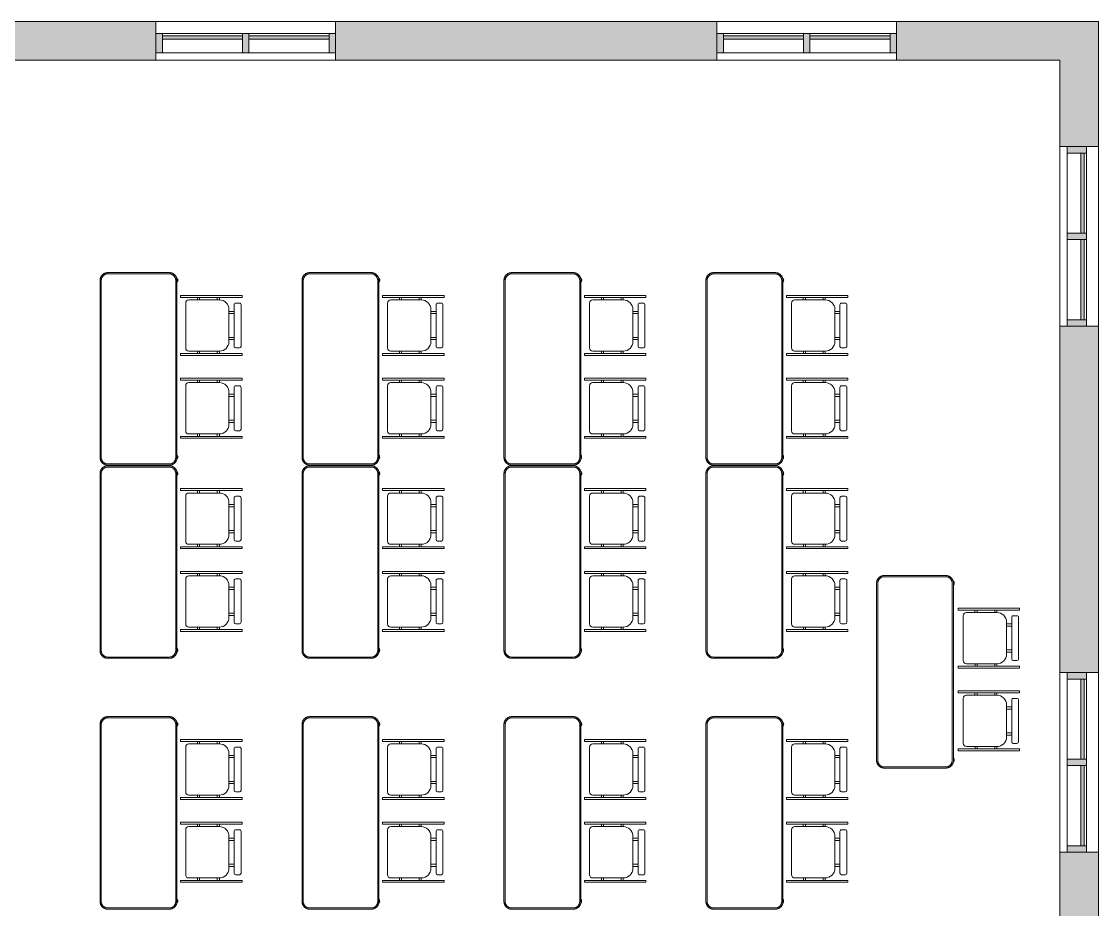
# Model space of a CAD drawing. Header units: inches. Extents: x 75 to 1272, y -971 to -4.
# Drawn here: x 899.1 to 1235, y -317 to -40.2 of the extents above; entities that cross this region are included whole.
import ezdxf

# ---------------------------------------------------------------- set-up
doc = ezdxf.new("R2010")
doc.units = ezdxf.units.IN
doc.header["$MEASUREMENT"] = 0
for name, color, linetype, lineweight in [('A-GLAZ-CURT', 52, 'Continuous', 9), ('A-GLAZ-CWMG', 51, 'Continuous', 9), ('A-WALL', 113, 'Continuous', 9), ('A-WALL-PATT', 111, 'Continuous', 9), ('I-FURN', 30, 'Continuous', 9)]:
    doc.layers.add(name, color=color, linetype=linetype, lineweight=lineweight)

# ---------------------------------------------------------------- blocks, each defined once
blk = doc.blocks.new('System Panel - zGlazed-5156992-LEVEL 1')
at = {"layer": 'A-GLAZ-CURT'}
blk.add_hatch(color=253, dxfattribs=at).paths.add_polyline_path([(-12.5, -1.5), (12.5, -1.5), (12.5, -0.5), (-12.5, -0.5)])
at = {"layer": 'A-GLAZ-CURT', "color": 8, "lineweight": 15}
for p, q in [((12.5, -0.5), (-12.5, -0.5)), ((-12.5, -0.5), (-12.5, -1.5)), ((-12.5, -1.5), (12.5, -1.5)), ((12.5, -1.5), (12.5, -0.5))]:
    blk.add_line(p, q, dxfattribs=at)
blk = doc.blocks.new('Rectangular Mullion - 6_ x 2_ Rectangular_CE_-5157349-LEVEL 1')
at = {"layer": 'A-GLAZ-CWMG', "color": 253}
for p, q in [((1145.01, -43.92), (1170.01, -43.92)), ((1145.01, -49.92), (1170.01, -49.92))]:
    blk.add_line(p, q, dxfattribs=at)
blk = doc.blocks.new('Rectangular Mullion - 6_ x 2_ Rectangular_CE_-5157354-LEVEL 1')
at = {"layer": 'A-GLAZ-CWMG'}
blk.add_hatch(color=253, dxfattribs=at).paths.add_polyline_path([(-2, -3.75), (-2, 2.25), (0, 2.25), (0, -3.75)])
at = {"layer": 'A-GLAZ-CWMG', "color": 8, "lineweight": 15}
for p, q in [((-2, 2.25), (0, 2.25)), ((-2, -3.75), (-2, 2.25)), ((0, 2.25), (0, -3.75)), ((0, -3.75), (-2, -3.75))]:
    blk.add_line(p, q, dxfattribs=at)
blk = doc.blocks.new('Rectangular Mullion - 6_ x 2_ Rectangular_CE_-5157355-LEVEL 1')
at = {"layer": 'A-GLAZ-CWMG'}
blk.add_hatch(color=253, dxfattribs=at).paths.add_polyline_path([(0, -3.75), (0, 2.25), (-2, 2.25), (-2, -3.75)])
at = {"layer": 'A-GLAZ-CWMG', "color": 8, "lineweight": 15}
for p, q in [((0, 2.25), (-2, 2.25)), ((-2, 2.25), (-2, -3.75)), ((0, -3.75), (0, 2.25)), ((-2, -3.75), (0, -3.75))]:
    blk.add_line(p, q, dxfattribs=at)
blk = doc.blocks.new('Rectangular Mullion - 6_ x 2_ Rectangular_CE_-5157350-LEVEL 1')
at = {"layer": 'A-GLAZ-CWMG'}
blk.add_hatch(color=253, dxfattribs=at).paths.add_polyline_path([(-1, -3.75), (-1, 2.25), (1, 2.25), (1, -3.75)])
at = {"layer": 'A-GLAZ-CWMG', "color": 8, "lineweight": 15}
for p, q in [((-1, 2.25), (1, 2.25)), ((-1, -3.75), (-1, 2.25)), ((1, 2.25), (1, -3.75)), ((1, -3.75), (-1, -3.75))]:
    blk.add_line(p, q, dxfattribs=at)
blk = doc.blocks.new('System Panel - zGlazed-5156208-LEVEL 1')
at = {"layer": 'A-GLAZ-CURT'}
blk.add_hatch(color=253, dxfattribs=at).paths.add_polyline_path([(12.5, 1.5), (-12.5, 1.5), (-12.5, 0.5), (12.5, 0.5)])
at = {"layer": 'A-GLAZ-CURT', "color": 8, "lineweight": 15}
for p, q in [((12.5, 1.5), (-12.5, 1.5)), ((-12.5, 1.5), (-12.5, 0.5)), ((-12.5, 0.5), (12.5, 0.5)), ((12.5, 0.5), (12.5, 1.5))]:
    blk.add_line(p, q, dxfattribs=at)
blk = doc.blocks.new('Rectangular Mullion - 6_ x 2_ Rectangular_CE_-5157352-LEVEL 1')
at = {"layer": 'A-GLAZ-CWMG', "color": 253}
for p, q in [((1225.26, -106.17), (1225.26, -81.17)), ((1231.26, -106.17), (1231.26, -81.17))]:
    blk.add_line(p, q, dxfattribs=at)
blk = doc.blocks.new('Rectangular Mullion - 6_ x 2_ Rectangular_CE_-5157356-LEVEL 1')
at = {"layer": 'A-GLAZ-CWMG'}
blk.add_hatch(color=253, dxfattribs=at).paths.add_polyline_path([(0, -2.25), (-2, -2.25), (-2, 3.75), (0, 3.75)])
at = {"layer": 'A-GLAZ-CWMG', "color": 8, "lineweight": 15}
for p, q in [((-2, 3.75), (0, 3.75)), ((-2, -2.25), (-2, 3.75)), ((0, 3.75), (0, -2.25)), ((0, -2.25), (-2, -2.25))]:
    blk.add_line(p, q, dxfattribs=at)
blk = doc.blocks.new('Rectangular Mullion - 6_ x 2_ Rectangular_CE_-5157357-LEVEL 1')
at = {"layer": 'A-GLAZ-CWMG'}
blk.add_hatch(color=253, dxfattribs=at).paths.add_polyline_path([(-2, -2.25), (0, -2.25), (0, 3.75), (-2, 3.75)])
at = {"layer": 'A-GLAZ-CWMG', "color": 8, "lineweight": 15}
for p, q in [((0, 3.75), (-2, 3.75)), ((-2, 3.75), (-2, -2.25)), ((0, -2.25), (0, 3.75)), ((-2, -2.25), (0, -2.25))]:
    blk.add_line(p, q, dxfattribs=at)
blk = doc.blocks.new('Rectangular Mullion - 6_ x 2_ Rectangular_CE_-5157353-LEVEL 1')
at = {"layer": 'A-GLAZ-CWMG'}
blk.add_hatch(color=253, dxfattribs=at).paths.add_polyline_path([(1, -2.25), (-1, -2.25), (-1, 3.75), (1, 3.75)])
at = {"layer": 'A-GLAZ-CWMG', "color": 8, "lineweight": 15}
for p, q in [((-1, 3.75), (1, 3.75)), ((-1, -2.25), (-1, 3.75)), ((1, 3.75), (1, -2.25)), ((1, -2.25), (-1, -2.25))]:
    blk.add_line(p, q, dxfattribs=at)
blk = doc.blocks.new('Table_Training_FlipNestCaster_CE_ - 60_ x 24_-V5-LEVEL 1')
at = {"layer": 'I-FURN', "color": 254}
for p, q in [((27.63, 12), (-27.62, 12)), ((-27.62, 11.63), (27.63, 11.63)), ((27.63, 11.63), (-27.62, 11.63)), ((-30, 9.63), (-30, -9.63)), ((-29.62, -9.63), (-29.62, 9.63)), ((-29.62, 9.63), (-29.62, -9.63)), ((29.63, 9.63), (29.63, -9.63)), ((29.63, -9.63), (29.63, 9.63)), ((30, -9.63), (30, 9.63)), ((27.63, -11.63), (-27.62, -11.63)), ((-27.62, -11.63), (27.63, -11.63)), ((-27.62, -12), (27.63, -12))]:
    blk.add_line(p, q, dxfattribs=at)
at = {"layer": 'I-FURN', "color": 254, "flags": 128}
for points in [[(-27.62, 12), (-27.72, 12), (-27.81, 11.99), (-27.91, 11.98), (-28, 11.97), (-28.1, 11.95), (-28.19, 11.93), (-28.28, 11.91), (-28.37, 11.88), (-28.46, 11.85), (-28.55, 11.81), (-28.64, 11.77), (-28.72, 11.73), (-28.81, 11.69), (-28.89, 11.64), (-28.97, 11.59), (-29.04, 11.53), (-29.12, 11.47), (-29.19, 11.41), (-29.26, 11.35), (-29.33, 11.28), (-29.39, 11.21), (-29.46, 11.14), (-29.52, 11.06), (-29.57, 10.99), (-29.62, 10.91), (-29.67, 10.83), (-29.72, 10.74), (-29.76, 10.66), (-29.8, 10.57), (-29.84, 10.49), (-29.87, 10.4), (-29.9, 10.31), (-29.93, 10.21), (-29.95, 10.12), (-29.97, 10.03), (-29.98, 9.93), (-29.99, 9.84), (-30, 9.75), (-30, 9.65), (-30, 9.63)], [(30, 9.63), (30, 9.72), (29.99, 9.81), (29.98, 9.91), (29.97, 10), (29.95, 10.1), (29.93, 10.19), (29.91, 10.28), (29.88, 10.37), (29.85, 10.46), (29.81, 10.55), (29.77, 10.64), (29.73, 10.72), (29.69, 10.81), (29.64, 10.89), (29.59, 10.97), (29.53, 11.04), (29.47, 11.12), (29.41, 11.19), (29.35, 11.26), (29.28, 11.33), (29.21, 11.39), (29.14, 11.46), (29.06, 11.52), (28.99, 11.57), (28.91, 11.62), (28.83, 11.67), (28.74, 11.72), (28.66, 11.76), (28.57, 11.8), (28.49, 11.84), (28.4, 11.87), (28.31, 11.9), (28.21, 11.93), (28.12, 11.95), (28.03, 11.97), (27.93, 11.98), (27.84, 11.99), (27.75, 12), (27.65, 12), (27.63, 12)], [(-30, -9.63), (-30, -9.72), (-29.99, -9.81), (-29.98, -9.91), (-29.97, -10), (-29.95, -10.1), (-29.93, -10.19), (-29.91, -10.28), (-29.88, -10.37), (-29.85, -10.46), (-29.81, -10.55), (-29.77, -10.64), (-29.73, -10.72), (-29.69, -10.81), (-29.64, -10.89), (-29.59, -10.97), (-29.53, -11.04), (-29.47, -11.12), (-29.41, -11.19), (-29.35, -11.26), (-29.28, -11.33), (-29.21, -11.39), (-29.14, -11.46), (-29.06, -11.52), (-28.99, -11.57), (-28.91, -11.62), (-28.83, -11.67), (-28.74, -11.72), (-28.66, -11.76), (-28.57, -11.8), (-28.49, -11.84), (-28.4, -11.87), (-28.31, -11.9), (-28.21, -11.93), (-28.12, -11.95), (-28.03, -11.97), (-27.93, -11.98), (-27.84, -11.99), (-27.75, -12), (-27.65, -12), (-27.62, -12)], [(27.63, -12), (27.72, -12), (27.81, -11.99), (27.91, -11.98), (28, -11.97), (28.1, -11.95), (28.19, -11.93), (28.28, -11.91), (28.37, -11.88), (28.46, -11.85), (28.55, -11.81), (28.64, -11.77), (28.72, -11.73), (28.81, -11.69), (28.89, -11.64), (28.97, -11.59), (29.04, -11.53), (29.12, -11.47), (29.19, -11.41), (29.26, -11.35), (29.33, -11.28), (29.39, -11.21), (29.46, -11.14), (29.52, -11.06), (29.57, -10.99), (29.62, -10.91), (29.67, -10.83), (29.72, -10.74), (29.76, -10.66), (29.8, -10.57), (29.84, -10.49), (29.87, -10.4), (29.9, -10.31), (29.93, -10.21), (29.95, -10.12), (29.97, -10.03), (29.98, -9.93), (29.99, -9.84), (30, -9.75), (30, -9.65), (30, -9.63)]]:
    blk.add_lwpolyline(points, dxfattribs=at)
at = {"layer": 'I-FURN', "color": 254}
for centre, start, end in [((-27.62, 9.63), 90, 180), ((-27.62, 9.63), 162.0786, 180), ((-27.62, 9.63), 110.0287, 159.9713), ((-27.62, 9.63), 90, 109.4391), ((27.63, 9.63), 360, 90), ((27.63, 9.63), 72.0786, 90), ((27.63, 9.63), 20.0287, 69.9713), ((27.63, 9.63), 360, 18.099), ((-27.62, -9.63), 180, 270), ((-27.62, -9.63), 180, 198.099), ((27.63, -9.63), 270, 360), ((27.63, -9.63), 342.0786, 360), ((-27.62, -9.63), 200.0287, 249.9713), ((-27.62, -9.63), 250.5609, 270), ((27.63, -9.63), 270, 288.099), ((27.63, -9.63), 290.0287, 339.9713)]:
    blk.add_arc(centre, 2, start, end, dxfattribs=at)
for points, knots in [([(-27.64, 12.24), (-27.71, 12.24), (-27.86, 12.22), (-28.04, 12.15), (-28.17, 12.06), (-28.26, 11.99), (-28.33, 11.9), (-28.37, 11.84), (-28.39, 11.81)], [0, 0, 0, 0, 0.0833333, 0.1666667, 0.2083333, 0.25, 0.2916667, 0.3333333, 0.3333333, 0.3333333, 0.3333333]), ([(-27.03, 12), (-27.05, 12.02), (-27.11, 12.07), (-27.23, 12.15), (-27.41, 12.22), (-27.56, 12.24), (-27.64, 12.24)], [0.7554014, 0.7554014, 0.7554014, 0.7554014, 0.7916667, 0.8333333, 0.9166667, 1, 1, 1, 1]), ([(27.48, 12.22), (27.4, 12.22), (27.25, 12.2), (27.07, 12.13), (26.96, 12.05), (26.91, 12.01), (26.89, 12)], [0, 0, 0, 0, 0.0833333, 0.1666667, 0.2083333, 0.2321968, 0.2321968, 0.2321968, 0.2321968]), ([(28.18, 11.86), (28.18, 11.87), (28.15, 11.9), (28.1, 11.97), (28.01, 12.04), (27.88, 12.13), (27.71, 12.2), (27.55, 12.22), (27.48, 12.22)], [0.6996779, 0.6996779, 0.6996779, 0.6996779, 0.7083333, 0.75, 0.7916667, 0.8333333, 0.9166667, 1, 1, 1, 1])]:
    blk.add_open_spline(points, degree=3, knots=knots, dxfattribs=at)
blk = doc.blocks.new('Table_Training_FlipNestCaster_CE_ - 60_ x 24_-V7-LEVEL 1')
at = {"layer": 'I-FURN', "color": 254}
for p, q in [((27.63, 12), (-27.62, 12)), ((-27.62, 11.63), (27.63, 11.63)), ((27.63, 11.63), (-27.62, 11.63)), ((-30, 9.63), (-30, -9.63)), ((-29.62, -9.63), (-29.62, 9.63)), ((-29.62, 9.63), (-29.62, -9.63)), ((29.63, 9.63), (29.63, -9.63)), ((29.63, -9.63), (29.63, 9.63)), ((30, -9.63), (30, 9.63)), ((27.63, -11.63), (-27.62, -11.63)), ((-27.62, -11.63), (27.63, -11.63)), ((-27.62, -12), (27.63, -12))]:
    blk.add_line(p, q, dxfattribs=at)
at = {"layer": 'I-FURN', "color": 254, "flags": 128}
for points in [[(-27.62, 12), (-27.72, 12), (-27.81, 11.99), (-27.91, 11.98), (-28, 11.97), (-28.1, 11.95), (-28.19, 11.93), (-28.28, 11.91), (-28.37, 11.88), (-28.46, 11.85), (-28.55, 11.81), (-28.64, 11.77), (-28.72, 11.73), (-28.81, 11.69), (-28.89, 11.64), (-28.97, 11.59), (-29.04, 11.53), (-29.12, 11.47), (-29.19, 11.41), (-29.26, 11.35), (-29.33, 11.28), (-29.39, 11.21), (-29.46, 11.14), (-29.52, 11.06), (-29.57, 10.99), (-29.62, 10.91), (-29.67, 10.83), (-29.72, 10.74), (-29.76, 10.66), (-29.8, 10.57), (-29.84, 10.49), (-29.87, 10.4), (-29.9, 10.31), (-29.93, 10.21), (-29.95, 10.12), (-29.97, 10.03), (-29.98, 9.93), (-29.99, 9.84), (-30, 9.75), (-30, 9.65), (-30, 9.63)], [(30, 9.63), (30, 9.72), (29.99, 9.81), (29.98, 9.91), (29.97, 10), (29.95, 10.1), (29.93, 10.19), (29.91, 10.28), (29.88, 10.37), (29.85, 10.46), (29.81, 10.55), (29.77, 10.64), (29.73, 10.72), (29.69, 10.81), (29.64, 10.89), (29.59, 10.97), (29.53, 11.04), (29.47, 11.12), (29.41, 11.19), (29.35, 11.26), (29.28, 11.33), (29.21, 11.39), (29.14, 11.46), (29.06, 11.52), (28.99, 11.57), (28.91, 11.62), (28.83, 11.67), (28.74, 11.72), (28.66, 11.76), (28.57, 11.8), (28.49, 11.84), (28.4, 11.87), (28.31, 11.9), (28.21, 11.93), (28.12, 11.95), (28.03, 11.97), (27.93, 11.98), (27.84, 11.99), (27.75, 12), (27.65, 12), (27.63, 12)], [(-30, -9.63), (-30, -9.72), (-29.99, -9.81), (-29.98, -9.91), (-29.97, -10), (-29.95, -10.1), (-29.93, -10.19), (-29.91, -10.28), (-29.88, -10.37), (-29.85, -10.46), (-29.81, -10.55), (-29.77, -10.64), (-29.73, -10.72), (-29.69, -10.81), (-29.64, -10.89), (-29.59, -10.97), (-29.53, -11.04), (-29.47, -11.12), (-29.41, -11.19), (-29.35, -11.26), (-29.28, -11.33), (-29.21, -11.39), (-29.14, -11.46), (-29.06, -11.52), (-28.99, -11.57), (-28.91, -11.62), (-28.83, -11.67), (-28.74, -11.72), (-28.66, -11.76), (-28.57, -11.8), (-28.49, -11.84), (-28.4, -11.87), (-28.31, -11.9), (-28.21, -11.93), (-28.12, -11.95), (-28.03, -11.97), (-27.93, -11.98), (-27.84, -11.99), (-27.75, -12), (-27.65, -12), (-27.62, -12)], [(27.63, -12), (27.72, -12), (27.81, -11.99), (27.91, -11.98), (28, -11.97), (28.1, -11.95), (28.19, -11.93), (28.28, -11.91), (28.37, -11.88), (28.46, -11.85), (28.55, -11.81), (28.64, -11.77), (28.72, -11.73), (28.81, -11.69), (28.89, -11.64), (28.97, -11.59), (29.04, -11.53), (29.12, -11.47), (29.19, -11.41), (29.26, -11.35), (29.33, -11.28), (29.39, -11.21), (29.46, -11.14), (29.52, -11.06), (29.57, -10.99), (29.62, -10.91), (29.67, -10.83), (29.72, -10.74), (29.76, -10.66), (29.8, -10.57), (29.84, -10.49), (29.87, -10.4), (29.9, -10.31), (29.93, -10.21), (29.95, -10.12), (29.97, -10.03), (29.98, -9.93), (29.99, -9.84), (30, -9.75), (30, -9.65), (30, -9.63)]]:
    blk.add_lwpolyline(points, dxfattribs=at)
at = {"layer": 'I-FURN', "color": 254}
for centre, start, end in [((-27.62, 9.63), 90, 180), ((-27.62, 9.63), 162.0786, 180), ((-27.62, 9.63), 110.0287, 159.9713), ((-27.62, 9.63), 90, 109.4391), ((27.63, 9.63), 360, 90), ((27.63, 9.63), 72.0786, 90), ((27.63, 9.63), 20.0287, 69.9713), ((27.63, 9.63), 360, 18.099), ((-27.62, -9.63), 180, 270), ((-27.62, -9.63), 180, 198.099), ((27.63, -9.63), 270, 360), ((27.63, -9.63), 342.0786, 360), ((-27.62, -9.63), 200.0287, 204.9713), ((-27.62, -9.63), 207.264, 249.9713), ((-27.62, -9.63), 250.5609, 270), ((27.63, -9.63), 270, 288.099), ((27.63, -9.63), 290.0287, 332.736), ((27.63, -9.63), 335.0287, 339.9713)]:
    blk.add_arc(centre, 2, start, end, dxfattribs=at)
for points, knots in [([(-27.64, 12.24), (-27.71, 12.24), (-27.86, 12.22), (-28.04, 12.15), (-28.17, 12.06), (-28.26, 11.99), (-28.33, 11.9), (-28.37, 11.84), (-28.39, 11.81)], [0, 0, 0, 0, 0.0833333, 0.1666667, 0.2083333, 0.25, 0.2916667, 0.3333333, 0.3333333, 0.3333333, 0.3333333]), ([(-27.03, 12), (-27.05, 12.02), (-27.11, 12.07), (-27.23, 12.15), (-27.41, 12.22), (-27.56, 12.24), (-27.64, 12.24)], [0.7554014, 0.7554014, 0.7554014, 0.7554014, 0.7916667, 0.8333333, 0.9166667, 1, 1, 1, 1]), ([(27.48, 12.22), (27.4, 12.22), (27.25, 12.2), (27.07, 12.13), (26.96, 12.05), (26.91, 12.01), (26.89, 12)], [0, 0, 0, 0, 0.0833333, 0.1666667, 0.2083333, 0.2321968, 0.2321968, 0.2321968, 0.2321968]), ([(28.18, 11.86), (28.18, 11.87), (28.15, 11.9), (28.1, 11.97), (28.01, 12.04), (27.88, 12.13), (27.71, 12.2), (27.55, 12.22), (27.48, 12.22)], [0.6996779, 0.6996779, 0.6996779, 0.6996779, 0.7083333, 0.75, 0.7916667, 0.8333333, 0.9166667, 1, 1, 1, 1])]:
    blk.add_open_spline(points, degree=3, knots=knots, dxfattribs=at)
blk = doc.blocks.new('Table_Training_FlipNestCaster_CE_ - 60_ x 24_-2787681-LEVEL 1')
at = {"layer": 'I-FURN', "color": 254}
for p, q in [((27.63, 12), (-27.62, 12)), ((-27.62, 11.63), (27.63, 11.63)), ((27.63, 11.63), (-27.62, 11.63)), ((-30, 9.63), (-30, -9.63)), ((-29.62, -9.63), (-29.62, 9.63)), ((-29.62, 9.63), (-29.62, -9.63)), ((29.63, 9.63), (29.63, -9.63)), ((29.63, -9.63), (29.63, 9.63)), ((30, -9.63), (30, 9.63)), ((27.63, -11.63), (-27.62, -11.63)), ((-27.62, -11.63), (27.63, -11.63)), ((-27.62, -12), (27.63, -12))]:
    blk.add_line(p, q, dxfattribs=at)
at = {"layer": 'I-FURN', "color": 254, "flags": 128}
for points in [[(-27.62, 12), (-27.72, 12), (-27.81, 11.99), (-27.91, 11.98), (-28, 11.97), (-28.1, 11.95), (-28.19, 11.93), (-28.28, 11.91), (-28.37, 11.88), (-28.46, 11.85), (-28.55, 11.81), (-28.64, 11.77), (-28.72, 11.73), (-28.81, 11.69), (-28.89, 11.64), (-28.97, 11.59), (-29.04, 11.53), (-29.12, 11.47), (-29.19, 11.41), (-29.26, 11.35), (-29.33, 11.28), (-29.39, 11.21), (-29.46, 11.14), (-29.52, 11.06), (-29.57, 10.99), (-29.62, 10.91), (-29.67, 10.83), (-29.72, 10.74), (-29.76, 10.66), (-29.8, 10.57), (-29.84, 10.49), (-29.87, 10.4), (-29.9, 10.31), (-29.93, 10.21), (-29.95, 10.12), (-29.97, 10.03), (-29.98, 9.93), (-29.99, 9.84), (-30, 9.75), (-30, 9.65), (-30, 9.63)], [(30, 9.63), (30, 9.72), (29.99, 9.81), (29.98, 9.91), (29.97, 10), (29.95, 10.1), (29.93, 10.19), (29.91, 10.28), (29.88, 10.37), (29.85, 10.46), (29.81, 10.55), (29.77, 10.64), (29.73, 10.72), (29.69, 10.81), (29.64, 10.89), (29.59, 10.97), (29.53, 11.04), (29.47, 11.12), (29.41, 11.19), (29.35, 11.26), (29.28, 11.33), (29.21, 11.39), (29.14, 11.46), (29.06, 11.52), (28.99, 11.57), (28.91, 11.62), (28.83, 11.67), (28.74, 11.72), (28.66, 11.76), (28.57, 11.8), (28.49, 11.84), (28.4, 11.87), (28.31, 11.9), (28.21, 11.93), (28.12, 11.95), (28.03, 11.97), (27.93, 11.98), (27.84, 11.99), (27.75, 12), (27.65, 12), (27.63, 12)], [(-30, -9.63), (-30, -9.72), (-29.99, -9.81), (-29.98, -9.91), (-29.97, -10), (-29.95, -10.1), (-29.93, -10.19), (-29.91, -10.28), (-29.88, -10.37), (-29.85, -10.46), (-29.81, -10.55), (-29.77, -10.64), (-29.73, -10.72), (-29.69, -10.81), (-29.64, -10.89), (-29.59, -10.97), (-29.53, -11.04), (-29.47, -11.12), (-29.41, -11.19), (-29.35, -11.26), (-29.28, -11.33), (-29.21, -11.39), (-29.14, -11.46), (-29.06, -11.52), (-28.99, -11.57), (-28.91, -11.62), (-28.83, -11.67), (-28.74, -11.72), (-28.66, -11.76), (-28.57, -11.8), (-28.49, -11.84), (-28.4, -11.87), (-28.31, -11.9), (-28.21, -11.93), (-28.12, -11.95), (-28.03, -11.97), (-27.93, -11.98), (-27.84, -11.99), (-27.75, -12), (-27.65, -12), (-27.62, -12)], [(27.63, -12), (27.72, -12), (27.81, -11.99), (27.91, -11.98), (28, -11.97), (28.1, -11.95), (28.19, -11.93), (28.28, -11.91), (28.37, -11.88), (28.46, -11.85), (28.55, -11.81), (28.64, -11.77), (28.72, -11.73), (28.81, -11.69), (28.89, -11.64), (28.97, -11.59), (29.04, -11.53), (29.12, -11.47), (29.19, -11.41), (29.26, -11.35), (29.33, -11.28), (29.39, -11.21), (29.46, -11.14), (29.52, -11.06), (29.57, -10.99), (29.62, -10.91), (29.67, -10.83), (29.72, -10.74), (29.76, -10.66), (29.8, -10.57), (29.84, -10.49), (29.87, -10.4), (29.9, -10.31), (29.93, -10.21), (29.95, -10.12), (29.97, -10.03), (29.98, -9.93), (29.99, -9.84), (30, -9.75), (30, -9.65), (30, -9.63)]]:
    blk.add_lwpolyline(points, dxfattribs=at)
at = {"layer": 'I-FURN', "color": 254}
for centre, start, end in [((-27.62, 9.63), 90, 180), ((-27.62, 9.63), 162.0786, 180), ((-27.62, 9.63), 110.0287, 159.9713), ((-27.62, 9.63), 90, 108.099), ((27.63, 9.63), 360, 90), ((27.63, 9.63), 72.0786, 90), ((27.63, 9.63), 20.0287, 69.9713), ((27.63, 9.63), 360, 18.099), ((-27.62, -9.63), 180, 270), ((-27.62, -9.63), 180, 198.099), ((27.63, -9.63), 270, 360), ((27.63, -9.63), 342.0786, 360), ((-27.62, -9.63), 200.0287, 249.9713), ((-27.62, -9.63), 252.0786, 270), ((27.63, -9.63), 270, 288.099), ((27.63, -9.63), 290.0287, 339.9713)]:
    blk.add_arc(centre, 2, start, end, dxfattribs=at)
for points, knots in [([(-27.64, 12.24), (-27.71, 12.24), (-27.86, 12.22), (-28.04, 12.15), (-28.17, 12.06), (-28.26, 11.99), (-28.33, 11.9), (-28.37, 11.84), (-28.39, 11.81)], [0, 0, 0, 0, 0.0833333, 0.1666667, 0.2083333, 0.25, 0.2916667, 0.3333333, 0.3333333, 0.3333333, 0.3333333]), ([(-27.03, 12), (-27.05, 12.02), (-27.11, 12.07), (-27.23, 12.15), (-27.41, 12.22), (-27.56, 12.24), (-27.64, 12.24)], [0.7554014, 0.7554014, 0.7554014, 0.7554014, 0.7916667, 0.8333333, 0.9166667, 1, 1, 1, 1]), ([(27.48, 12.22), (27.4, 12.22), (27.25, 12.2), (27.07, 12.13), (26.96, 12.05), (26.91, 12.01), (26.89, 12)], [0, 0, 0, 0, 0.0833333, 0.1666667, 0.2083333, 0.2321968, 0.2321968, 0.2321968, 0.2321968]), ([(28.18, 11.86), (28.18, 11.87), (28.15, 11.9), (28.1, 11.97), (28.01, 12.04), (27.88, 12.13), (27.71, 12.2), (27.55, 12.22), (27.48, 12.22)], [0.6996779, 0.6996779, 0.6996779, 0.6996779, 0.7083333, 0.75, 0.7916667, 0.8333333, 0.9166667, 1, 1, 1, 1])]:
    blk.add_open_spline(points, degree=3, knots=knots, dxfattribs=at)
blk = doc.blocks.new('Table_Training_FlipNestCaster_CE_ - 60_ x 24_-V8-LEVEL 1')
at = {"layer": 'I-FURN', "color": 254}
for p, q in [((27.63, 12), (-27.62, 12)), ((-27.62, 11.63), (27.63, 11.63)), ((27.63, 11.63), (-27.62, 11.63)), ((-30, 9.63), (-30, -9.63)), ((-29.62, -9.63), (-29.62, 9.63)), ((-29.62, 9.63), (-29.62, -9.63)), ((29.63, 9.63), (29.63, -9.63)), ((29.63, -9.63), (29.63, 9.63)), ((30, -9.63), (30, 9.63)), ((27.63, -11.63), (-27.62, -11.63)), ((-27.62, -11.63), (27.63, -11.63)), ((-27.62, -12), (27.63, -12))]:
    blk.add_line(p, q, dxfattribs=at)
at = {"layer": 'I-FURN', "color": 254, "flags": 128}
for points in [[(-27.62, 12), (-27.72, 12), (-27.81, 11.99), (-27.91, 11.98), (-28, 11.97), (-28.1, 11.95), (-28.19, 11.93), (-28.28, 11.91), (-28.37, 11.88), (-28.46, 11.85), (-28.55, 11.81), (-28.64, 11.77), (-28.72, 11.73), (-28.81, 11.69), (-28.89, 11.64), (-28.97, 11.59), (-29.04, 11.53), (-29.12, 11.47), (-29.19, 11.41), (-29.26, 11.35), (-29.33, 11.28), (-29.39, 11.21), (-29.46, 11.14), (-29.52, 11.06), (-29.57, 10.99), (-29.62, 10.91), (-29.67, 10.83), (-29.72, 10.74), (-29.76, 10.66), (-29.8, 10.57), (-29.84, 10.49), (-29.87, 10.4), (-29.9, 10.31), (-29.93, 10.21), (-29.95, 10.12), (-29.97, 10.03), (-29.98, 9.93), (-29.99, 9.84), (-30, 9.75), (-30, 9.65), (-30, 9.63)], [(30, 9.63), (30, 9.72), (29.99, 9.81), (29.98, 9.91), (29.97, 10), (29.95, 10.1), (29.93, 10.19), (29.91, 10.28), (29.88, 10.37), (29.85, 10.46), (29.81, 10.55), (29.77, 10.64), (29.73, 10.72), (29.69, 10.81), (29.64, 10.89), (29.59, 10.97), (29.53, 11.04), (29.47, 11.12), (29.41, 11.19), (29.35, 11.26), (29.28, 11.33), (29.21, 11.39), (29.14, 11.46), (29.06, 11.52), (28.99, 11.57), (28.91, 11.62), (28.83, 11.67), (28.74, 11.72), (28.66, 11.76), (28.57, 11.8), (28.49, 11.84), (28.4, 11.87), (28.31, 11.9), (28.21, 11.93), (28.12, 11.95), (28.03, 11.97), (27.93, 11.98), (27.84, 11.99), (27.75, 12), (27.65, 12), (27.63, 12)], [(-30, -9.63), (-30, -9.72), (-29.99, -9.81), (-29.98, -9.91), (-29.97, -10), (-29.95, -10.1), (-29.93, -10.19), (-29.91, -10.28), (-29.88, -10.37), (-29.85, -10.46), (-29.81, -10.55), (-29.77, -10.64), (-29.73, -10.72), (-29.69, -10.81), (-29.64, -10.89), (-29.59, -10.97), (-29.53, -11.04), (-29.47, -11.12), (-29.41, -11.19), (-29.35, -11.26), (-29.28, -11.33), (-29.21, -11.39), (-29.14, -11.46), (-29.06, -11.52), (-28.99, -11.57), (-28.91, -11.62), (-28.83, -11.67), (-28.74, -11.72), (-28.66, -11.76), (-28.57, -11.8), (-28.49, -11.84), (-28.4, -11.87), (-28.31, -11.9), (-28.21, -11.93), (-28.12, -11.95), (-28.03, -11.97), (-27.93, -11.98), (-27.84, -11.99), (-27.75, -12), (-27.65, -12), (-27.62, -12)], [(27.63, -12), (27.72, -12), (27.81, -11.99), (27.91, -11.98), (28, -11.97), (28.1, -11.95), (28.19, -11.93), (28.28, -11.91), (28.37, -11.88), (28.46, -11.85), (28.55, -11.81), (28.64, -11.77), (28.72, -11.73), (28.81, -11.69), (28.89, -11.64), (28.97, -11.59), (29.04, -11.53), (29.12, -11.47), (29.19, -11.41), (29.26, -11.35), (29.33, -11.28), (29.39, -11.21), (29.46, -11.14), (29.52, -11.06), (29.57, -10.99), (29.62, -10.91), (29.67, -10.83), (29.72, -10.74), (29.76, -10.66), (29.8, -10.57), (29.84, -10.49), (29.87, -10.4), (29.9, -10.31), (29.93, -10.21), (29.95, -10.12), (29.97, -10.03), (29.98, -9.93), (29.99, -9.84), (30, -9.75), (30, -9.65), (30, -9.63)]]:
    blk.add_lwpolyline(points, dxfattribs=at)
at = {"layer": 'I-FURN', "color": 254}
for centre, start, end in [((-27.62, 9.63), 90, 180), ((-27.62, 9.63), 162.0786, 180), ((-27.62, 9.63), 110.0287, 159.9713), ((-27.62, 9.63), 90, 108.099), ((27.63, 9.63), 360, 90), ((27.63, 9.63), 72.0786, 90), ((27.63, 9.63), 20.0287, 69.9713), ((27.63, 9.63), 360, 18.099), ((-27.62, -9.63), 180, 270), ((-27.62, -9.63), 180, 198.099), ((27.63, -9.63), 270, 360), ((27.63, -9.63), 342.0786, 360), ((-27.62, -9.63), 200.0287, 204.9713), ((-27.62, -9.63), 207.264, 249.9713), ((-27.62, -9.63), 252.0786, 270), ((27.63, -9.63), 270, 288.099), ((27.63, -9.63), 290.0287, 339.9713)]:
    blk.add_arc(centre, 2, start, end, dxfattribs=at)
for points, knots in [([(-27.64, 12.24), (-27.71, 12.24), (-27.86, 12.22), (-28.04, 12.15), (-28.17, 12.06), (-28.26, 11.99), (-28.33, 11.9), (-28.37, 11.84), (-28.39, 11.81)], [0, 0, 0, 0, 0.0833333, 0.1666667, 0.2083333, 0.25, 0.2916667, 0.3333333, 0.3333333, 0.3333333, 0.3333333]), ([(-27.03, 12), (-27.05, 12.02), (-27.11, 12.07), (-27.23, 12.15), (-27.41, 12.22), (-27.56, 12.24), (-27.64, 12.24)], [0.7554014, 0.7554014, 0.7554014, 0.7554014, 0.7916667, 0.8333333, 0.9166667, 1, 1, 1, 1]), ([(27.48, 12.22), (27.4, 12.22), (27.25, 12.2), (27.07, 12.13), (26.96, 12.05), (26.91, 12.01), (26.89, 12)], [0, 0, 0, 0, 0.0833333, 0.1666667, 0.2083333, 0.2321968, 0.2321968, 0.2321968, 0.2321968]), ([(28.18, 11.86), (28.18, 11.87), (28.15, 11.9), (28.1, 11.97), (28.01, 12.04), (27.88, 12.13), (27.71, 12.2), (27.55, 12.22), (27.48, 12.22)], [0.6996779, 0.6996779, 0.6996779, 0.6996779, 0.7083333, 0.75, 0.7916667, 0.8333333, 0.9166667, 1, 1, 1, 1])]:
    blk.add_open_spline(points, degree=3, knots=knots, dxfattribs=at)
blk = doc.blocks.new('Table_Training_FlipNestCaster_CE_ - 60_ x 24_-V6-LEVEL 1')
at = {"layer": 'I-FURN', "color": 254}
for p, q in [((27.63, 12), (-27.62, 12)), ((-27.62, 11.63), (27.63, 11.63)), ((27.63, 11.63), (-27.62, 11.63)), ((-30, 9.63), (-30, -9.63)), ((-29.62, -9.63), (-29.62, 9.63)), ((-29.62, 9.63), (-29.62, -9.63)), ((29.63, 9.63), (29.63, -9.63)), ((29.63, -9.63), (29.63, 9.63)), ((30, -9.63), (30, 9.63)), ((27.63, -11.63), (-27.62, -11.63)), ((-27.62, -11.63), (27.63, -11.63)), ((-27.62, -12), (27.63, -12))]:
    blk.add_line(p, q, dxfattribs=at)
at = {"layer": 'I-FURN', "color": 254, "flags": 128}
for points in [[(-27.62, 12), (-27.72, 12), (-27.81, 11.99), (-27.91, 11.98), (-28, 11.97), (-28.1, 11.95), (-28.19, 11.93), (-28.28, 11.91), (-28.37, 11.88), (-28.46, 11.85), (-28.55, 11.81), (-28.64, 11.77), (-28.72, 11.73), (-28.81, 11.69), (-28.89, 11.64), (-28.97, 11.59), (-29.04, 11.53), (-29.12, 11.47), (-29.19, 11.41), (-29.26, 11.35), (-29.33, 11.28), (-29.39, 11.21), (-29.46, 11.14), (-29.52, 11.06), (-29.57, 10.99), (-29.62, 10.91), (-29.67, 10.83), (-29.72, 10.74), (-29.76, 10.66), (-29.8, 10.57), (-29.84, 10.49), (-29.87, 10.4), (-29.9, 10.31), (-29.93, 10.21), (-29.95, 10.12), (-29.97, 10.03), (-29.98, 9.93), (-29.99, 9.84), (-30, 9.75), (-30, 9.65), (-30, 9.63)], [(30, 9.63), (30, 9.72), (29.99, 9.81), (29.98, 9.91), (29.97, 10), (29.95, 10.1), (29.93, 10.19), (29.91, 10.28), (29.88, 10.37), (29.85, 10.46), (29.81, 10.55), (29.77, 10.64), (29.73, 10.72), (29.69, 10.81), (29.64, 10.89), (29.59, 10.97), (29.53, 11.04), (29.47, 11.12), (29.41, 11.19), (29.35, 11.26), (29.28, 11.33), (29.21, 11.39), (29.14, 11.46), (29.06, 11.52), (28.99, 11.57), (28.91, 11.62), (28.83, 11.67), (28.74, 11.72), (28.66, 11.76), (28.57, 11.8), (28.49, 11.84), (28.4, 11.87), (28.31, 11.9), (28.21, 11.93), (28.12, 11.95), (28.03, 11.97), (27.93, 11.98), (27.84, 11.99), (27.75, 12), (27.65, 12), (27.63, 12)], [(-30, -9.63), (-30, -9.72), (-29.99, -9.81), (-29.98, -9.91), (-29.97, -10), (-29.95, -10.1), (-29.93, -10.19), (-29.91, -10.28), (-29.88, -10.37), (-29.85, -10.46), (-29.81, -10.55), (-29.77, -10.64), (-29.73, -10.72), (-29.69, -10.81), (-29.64, -10.89), (-29.59, -10.97), (-29.53, -11.04), (-29.47, -11.12), (-29.41, -11.19), (-29.35, -11.26), (-29.28, -11.33), (-29.21, -11.39), (-29.14, -11.46), (-29.06, -11.52), (-28.99, -11.57), (-28.91, -11.62), (-28.83, -11.67), (-28.74, -11.72), (-28.66, -11.76), (-28.57, -11.8), (-28.49, -11.84), (-28.4, -11.87), (-28.31, -11.9), (-28.21, -11.93), (-28.12, -11.95), (-28.03, -11.97), (-27.93, -11.98), (-27.84, -11.99), (-27.75, -12), (-27.65, -12), (-27.62, -12)], [(27.63, -12), (27.72, -12), (27.81, -11.99), (27.91, -11.98), (28, -11.97), (28.1, -11.95), (28.19, -11.93), (28.28, -11.91), (28.37, -11.88), (28.46, -11.85), (28.55, -11.81), (28.64, -11.77), (28.72, -11.73), (28.81, -11.69), (28.89, -11.64), (28.97, -11.59), (29.04, -11.53), (29.12, -11.47), (29.19, -11.41), (29.26, -11.35), (29.33, -11.28), (29.39, -11.21), (29.46, -11.14), (29.52, -11.06), (29.57, -10.99), (29.62, -10.91), (29.67, -10.83), (29.72, -10.74), (29.76, -10.66), (29.8, -10.57), (29.84, -10.49), (29.87, -10.4), (29.9, -10.31), (29.93, -10.21), (29.95, -10.12), (29.97, -10.03), (29.98, -9.93), (29.99, -9.84), (30, -9.75), (30, -9.65), (30, -9.63)]]:
    blk.add_lwpolyline(points, dxfattribs=at)
at = {"layer": 'I-FURN', "color": 254}
for centre, start, end in [((-27.62, 9.63), 90, 180), ((-27.62, 9.63), 162.0786, 180), ((-27.62, 9.63), 110.0287, 159.9713), ((-27.62, 9.63), 90, 108.099), ((27.63, 9.63), 360, 90), ((27.63, 9.63), 72.0786, 90), ((27.63, 9.63), 20.0287, 69.9713), ((27.63, 9.63), 360, 18.099), ((-27.62, -9.63), 180, 270), ((-27.62, -9.63), 180, 198.099), ((27.63, -9.63), 270, 360), ((27.63, -9.63), 342.0786, 360), ((-27.62, -9.63), 200.0287, 204.9713), ((-27.62, -9.63), 207.264, 249.9713), ((-27.62, -9.63), 252.0786, 270), ((27.63, -9.63), 270, 288.099), ((27.63, -9.63), 290.0287, 332.736), ((27.63, -9.63), 335.0287, 339.9713)]:
    blk.add_arc(centre, 2, start, end, dxfattribs=at)
for points, knots in [([(-27.64, 12.24), (-27.71, 12.24), (-27.86, 12.22), (-28.04, 12.15), (-28.17, 12.06), (-28.26, 11.99), (-28.33, 11.9), (-28.37, 11.84), (-28.39, 11.81)], [0, 0, 0, 0, 0.0833333, 0.1666667, 0.2083333, 0.25, 0.2916667, 0.3333333, 0.3333333, 0.3333333, 0.3333333]), ([(-27.03, 12), (-27.05, 12.02), (-27.11, 12.07), (-27.23, 12.15), (-27.41, 12.22), (-27.56, 12.24), (-27.64, 12.24)], [0.7554014, 0.7554014, 0.7554014, 0.7554014, 0.7916667, 0.8333333, 0.9166667, 1, 1, 1, 1]), ([(27.48, 12.22), (27.4, 12.22), (27.25, 12.2), (27.07, 12.13), (26.96, 12.05), (26.91, 12.01), (26.89, 12)], [0, 0, 0, 0, 0.0833333, 0.1666667, 0.2083333, 0.2321968, 0.2321968, 0.2321968, 0.2321968]), ([(28.18, 11.86), (28.18, 11.87), (28.15, 11.9), (28.1, 11.97), (28.01, 12.04), (27.88, 12.13), (27.71, 12.2), (27.55, 12.22), (27.48, 12.22)], [0.6996779, 0.6996779, 0.6996779, 0.6996779, 0.7083333, 0.75, 0.7916667, 0.8333333, 0.9166667, 1, 1, 1, 1])]:
    blk.add_open_spline(points, degree=3, knots=knots, dxfattribs=at)
blk = doc.blocks.new('Table_Training_FlipNestCaster_CE_ - 60_ x 24_-V9-LEVEL 1')
at = {"layer": 'I-FURN', "color": 254}
for p, q in [((27.63, 12), (-27.62, 12)), ((-27.62, 11.63), (27.63, 11.63)), ((27.63, 11.63), (-27.62, 11.63)), ((-30, 9.63), (-30, -9.63)), ((-29.62, -9.63), (-29.62, 9.63)), ((-29.62, 9.63), (-29.62, -9.63)), ((29.63, 9.63), (29.63, -9.63)), ((29.63, -9.63), (29.63, 9.63)), ((30, -9.63), (30, 9.63)), ((27.63, -11.63), (-27.62, -11.63)), ((-27.62, -11.63), (27.63, -11.63)), ((-27.62, -12), (27.63, -12))]:
    blk.add_line(p, q, dxfattribs=at)
at = {"layer": 'I-FURN', "color": 254, "flags": 128}
for points in [[(-27.62, 12), (-27.72, 12), (-27.81, 11.99), (-27.91, 11.98), (-28, 11.97), (-28.1, 11.95), (-28.19, 11.93), (-28.28, 11.91), (-28.37, 11.88), (-28.46, 11.85), (-28.55, 11.81), (-28.64, 11.77), (-28.72, 11.73), (-28.81, 11.69), (-28.89, 11.64), (-28.97, 11.59), (-29.04, 11.53), (-29.12, 11.47), (-29.19, 11.41), (-29.26, 11.35), (-29.33, 11.28), (-29.39, 11.21), (-29.46, 11.14), (-29.52, 11.06), (-29.57, 10.99), (-29.62, 10.91), (-29.67, 10.83), (-29.72, 10.74), (-29.76, 10.66), (-29.8, 10.57), (-29.84, 10.49), (-29.87, 10.4), (-29.9, 10.31), (-29.93, 10.21), (-29.95, 10.12), (-29.97, 10.03), (-29.98, 9.93), (-29.99, 9.84), (-30, 9.75), (-30, 9.65), (-30, 9.63)], [(30, 9.63), (30, 9.72), (29.99, 9.81), (29.98, 9.91), (29.97, 10), (29.95, 10.1), (29.93, 10.19), (29.91, 10.28), (29.88, 10.37), (29.85, 10.46), (29.81, 10.55), (29.77, 10.64), (29.73, 10.72), (29.69, 10.81), (29.64, 10.89), (29.59, 10.97), (29.53, 11.04), (29.47, 11.12), (29.41, 11.19), (29.35, 11.26), (29.28, 11.33), (29.21, 11.39), (29.14, 11.46), (29.06, 11.52), (28.99, 11.57), (28.91, 11.62), (28.83, 11.67), (28.74, 11.72), (28.66, 11.76), (28.57, 11.8), (28.49, 11.84), (28.4, 11.87), (28.31, 11.9), (28.21, 11.93), (28.12, 11.95), (28.03, 11.97), (27.93, 11.98), (27.84, 11.99), (27.75, 12), (27.65, 12), (27.63, 12)], [(-30, -9.63), (-30, -9.72), (-29.99, -9.81), (-29.98, -9.91), (-29.97, -10), (-29.95, -10.1), (-29.93, -10.19), (-29.91, -10.28), (-29.88, -10.37), (-29.85, -10.46), (-29.81, -10.55), (-29.77, -10.64), (-29.73, -10.72), (-29.69, -10.81), (-29.64, -10.89), (-29.59, -10.97), (-29.53, -11.04), (-29.47, -11.12), (-29.41, -11.19), (-29.35, -11.26), (-29.28, -11.33), (-29.21, -11.39), (-29.14, -11.46), (-29.06, -11.52), (-28.99, -11.57), (-28.91, -11.62), (-28.83, -11.67), (-28.74, -11.72), (-28.66, -11.76), (-28.57, -11.8), (-28.49, -11.84), (-28.4, -11.87), (-28.31, -11.9), (-28.21, -11.93), (-28.12, -11.95), (-28.03, -11.97), (-27.93, -11.98), (-27.84, -11.99), (-27.75, -12), (-27.65, -12), (-27.62, -12)], [(27.63, -12), (27.72, -12), (27.81, -11.99), (27.91, -11.98), (28, -11.97), (28.1, -11.95), (28.19, -11.93), (28.28, -11.91), (28.37, -11.88), (28.46, -11.85), (28.55, -11.81), (28.64, -11.77), (28.72, -11.73), (28.81, -11.69), (28.89, -11.64), (28.97, -11.59), (29.04, -11.53), (29.12, -11.47), (29.19, -11.41), (29.26, -11.35), (29.33, -11.28), (29.39, -11.21), (29.46, -11.14), (29.52, -11.06), (29.57, -10.99), (29.62, -10.91), (29.67, -10.83), (29.72, -10.74), (29.76, -10.66), (29.8, -10.57), (29.84, -10.49), (29.87, -10.4), (29.9, -10.31), (29.93, -10.21), (29.95, -10.12), (29.97, -10.03), (29.98, -9.93), (29.99, -9.84), (30, -9.75), (30, -9.65), (30, -9.63)]]:
    blk.add_lwpolyline(points, dxfattribs=at)
at = {"layer": 'I-FURN', "color": 254}
for centre, start, end in [((-27.62, 9.63), 90, 180), ((-27.62, 9.63), 162.0786, 180), ((-27.62, 9.63), 110.0287, 159.9713), ((-27.62, 9.63), 90, 108.099), ((27.63, 9.63), 360, 90), ((27.63, 9.63), 20.0287, 90), ((27.63, 9.63), 360, 18.099), ((-27.62, -9.63), 180, 270), ((-27.62, -9.63), 180, 198.099), ((27.63, -9.63), 270, 360), ((27.63, -9.63), 342.0786, 360), ((-27.62, -9.63), 200.0287, 249.9713), ((-27.62, -9.63), 252.0786, 270), ((27.63, -9.63), 270, 339.9713)]:
    blk.add_arc(centre, 2, start, end, dxfattribs=at)
for points, knots in [([(-27.64, 12.24), (-27.71, 12.24), (-27.86, 12.22), (-28.04, 12.15), (-28.17, 12.06), (-28.26, 11.99), (-28.33, 11.9), (-28.37, 11.84), (-28.39, 11.81)], [0, 0, 0, 0, 0.0833333, 0.1666667, 0.2083333, 0.25, 0.2916667, 0.3333333, 0.3333333, 0.3333333, 0.3333333]), ([(-27.03, 12), (-27.05, 12.02), (-27.11, 12.07), (-27.23, 12.15), (-27.41, 12.22), (-27.56, 12.24), (-27.64, 12.24)], [0.7554014, 0.7554014, 0.7554014, 0.7554014, 0.7916667, 0.8333333, 0.9166667, 1, 1, 1, 1]), ([(27.48, 12.22), (27.4, 12.22), (27.25, 12.2), (27.07, 12.13), (26.96, 12.05), (26.91, 12.01), (26.89, 12)], [0, 0, 0, 0, 0.0833333, 0.1666667, 0.2083333, 0.2321968, 0.2321968, 0.2321968, 0.2321968]), ([(28.17, 11.89), (28.14, 11.91), (28.09, 11.97), (28.01, 12.04), (27.88, 12.13), (27.71, 12.2), (27.55, 12.22), (27.48, 12.22)], [0.7113755, 0.7113755, 0.7113755, 0.7113755, 0.75, 0.7916667, 0.8333333, 0.9166667, 1, 1, 1, 1])]:
    blk.add_open_spline(points, degree=3, knots=knots, dxfattribs=at)
blk = doc.blocks.new('Chair-Stacking - Chair-Stacking-5181166-LEVEL 1')
at = {"layer": 'I-FURN', "color": 254}
for p, q in [((-16.4, 13.91), (-16.4, -5.29)), ((-15.8, 13.91), (-16.4, 13.91)), ((-15.8, -5.29), (-15.8, 13.91)), ((1.7, 13.91), (2.31, 13.91)), ((1.7, -5.29), (1.7, 13.91)), ((2.31, 13.91), (2.31, -5.29)), ((-15.05, 11.29), (-15.05, 1.79)), ((-14.05, 12.29), (-0.05, 12.29)), ((0.95, 11.29), (0.95, 1.79)), ((-15.05, 8.6), (-15.8, 8.6)), ((-15.8, 8), (-15.8, 8.6)), ((-15.05, 8), (-15.8, 8)), ((-15.05, 8), (-15.05, 8.6)), ((0.95, 8), (0.95, 8.63)), ((0.95, 8.63), (1.7, 8.63)), ((0.95, 8), (1.7, 8)), ((1.7, 8), (1.7, 8.63)), ((-15.05, 2.46), (-15.8, 2.46)), ((-15.8, 1.79), (-15.8, 2.46)), ((-15.05, 1.79), (-15.8, 1.79)), ((-15.05, 1.79), (-15.05, 2.46)), ((0.95, 1.79), (0.95, 2.46)), ((0.95, 2.46), (1.7, 2.46)), ((0.95, 1.79), (1.7, 1.79)), ((1.7, 1.79), (1.7, 2.46)), ((-14.05, -3.31), (-14.05, -4.47)), ((-13.55, -2.81), (-0.55, -2.81)), ((-12.05, -1.21), (-2.05, -1.21)), ((-11.46, -1.21), (-10.74, -1.21)), ((-11.46, -1.21), (-11.46, -2.81)), ((-10.74, -1.21), (-10.74, -2.81)), ((-2.63, -1.21), (-3.34, -1.21)), ((-3.34, -1.21), (-3.34, -2.81)), ((-2.63, -1.21), (-2.63, -2.81)), ((-0.05, -3.31), (-0.05, -4.47)), ((-16.4, -5.29), (-15.8, -5.29)), ((-13.55, -4.97), (-0.55, -4.97)), ((2.31, -5.29), (1.7, -5.29))]:
    blk.add_line(p, q, dxfattribs=at)
for centre, radius, start, end in [((-14.05, 11.29), 1, 90, 180), ((-0.05, 11.29), 1, 360, 90), ((-12.05, 1.79), 3, 180, 270), ((-2.05, 1.79), 3, 270, 0), ((-13.55, -3.31), 0.5, 90, 180), ((-0.55, -3.31), 0.5, 360, 90), ((-13.55, -4.47), 0.5, 180, 270), ((-0.55, -4.47), 0.5, 270, 0)]:
    blk.add_arc(centre, radius, start, end, dxfattribs=at)

msp = doc.modelspace()

# ---------------------------------------------------------------- hatches: boundary and pattern name
at = {"layer": 'A-WALL-PATT'}
h = msp.add_hatch(color=253, dxfattribs=at)
h.paths.add_polyline_path([(123.01, -52.17), (211.01, -52.17), (211.01, -40.17), (123.01, -40.17)])
h.paths.add_polyline_path([(267.01, -52.17), (450.01, -52.17), (450.01, -40.17), (267.01, -40.17)])
h.paths.add_polyline_path([(506.01, -52.17), (679.01, -52.17), (679.01, -40.17), (506.01, -40.17)])
h.paths.add_polyline_path([(755.01, -52.17), (941.01, -52.17), (941.01, -40.17), (755.01, -40.17)])
h.paths.add_polyline_path([(997.01, -52.17), (1116.01, -52.17), (1116.01, -40.17), (997.01, -40.17)])
h.paths.add_polyline_path([(1172.01, -52.17), (1235.01, -52.17), (1235.01, -40.17), (1172.01, -40.17)])
h = msp.add_hatch(color=253, dxfattribs=at)
h.paths.add_polyline_path([(1223.01, -934.17), (1235.01, -934.17), (1235.01, -895.17), (1223.01, -895.17), (1223.01, -922.17)])
h.paths.add_polyline_path([(1223.01, -839.17), (1235.01, -839.17), (1235.01, -731.19), (1223.01, -731.19), (1223.01, -753.13)])
h.paths.add_polyline_path([(1223.01, -675.19), (1235.01, -675.19), (1235.01, -525.17), (1223.01, -525.17), (1223.01, -620.15)])
h.paths.add_polyline_path([(1223.01, -449.17), (1235.01, -449.17), (1235.01, -299.15), (1223.01, -299.15), (1223.01, -433.17)])
h.paths.add_polyline_path([(1223.01, -243.15), (1235.01, -243.15), (1235.01, -135.17), (1223.01, -135.17), (1223.01, -221.2)])
h.paths.add_polyline_path([(1223.01, -79.17), (1235.01, -79.17), (1235.01, -52.17), (1223.01, -52.17)])

# ---------------------------------------------------------------- linework, layer by layer
at = {"layer": 'A-WALL', "color": 8, "lineweight": 15}
for p, q in [((941.01, -40.17), (755.01, -40.17)), ((941.01, -52.17), (941.01, -40.17)), ((1116.01, -40.17), (997.01, -40.17)), ((997.01, -40.17), (997.01, -52.17)), ((1116.01, -52.17), (1116.01, -40.17)), ((1235.01, -40.17), (1172.01, -40.17)), ((1172.01, -40.17), (1172.01, -52.17)), ((1235.01, -79.17), (1235.01, -40.17)), ((859.01, -52.17), (941.01, -52.17)), ((997.01, -52.17), (1116.01, -52.17)), ((1172.01, -52.17), (1223.01, -52.17)), ((1223.01, -52.17), (1223.01, -79.17)), ((1223.01, -79.17), (1235.01, -79.17)), ((1223.01, -135.17), (1223.01, -243.15)), ((1235.01, -135.17), (1223.01, -135.17)), ((1235.01, -243.15), (1235.01, -135.17)), ((1223.01, -243.15), (1235.01, -243.15)), ((1223.01, -299.15), (1223.01, -428.17)), ((1235.01, -299.15), (1223.01, -299.15)), ((1235.01, -449.17), (1235.01, -299.15))]:
    msp.add_line(p, q, dxfattribs=at)
at = {"layer": 'A-WALL', "color": 253}
for p, q in [((941.01, -40.17), (997.01, -40.17)), ((1116.01, -40.17), (1172.01, -40.17)), ((997.01, -52.17), (941.01, -52.17)), ((1172.01, -52.17), (1116.01, -52.17)), ((1223.01, -135.17), (1223.01, -79.17)), ((1235.01, -79.17), (1235.01, -135.17)), ((1223.01, -299.15), (1223.01, -243.15)), ((1235.01, -243.15), (1235.01, -299.15))]:
    msp.add_line(p, q, dxfattribs=at)

# ---------------------------------------------------------------- block references
at = {"layer": 'A-GLAZ-CURT', "color": 253}
for name, p, rotation in [('System Panel - zGlazed-5156992-LEVEL 1', (955.51, -46.17), 180), ('System Panel - zGlazed-5156992-LEVEL 1', (982.51, -46.17), 180), ('System Panel - zGlazed-5156992-LEVEL 1', (1130.51, -46.17), 180), ('System Panel - zGlazed-5156992-LEVEL 1', (1157.51, -46.17), 180), ('System Panel - zGlazed-5156208-LEVEL 1', (1229.01, -93.67), 269.9999999999988), ('System Panel - zGlazed-5156208-LEVEL 1', (1229.01, -120.67), 269.9999999999988), ('System Panel - zGlazed-5156208-LEVEL 1', (1229.01, -257.65), 269.9999999999988), ('System Panel - zGlazed-5156208-LEVEL 1', (1229.01, -284.65), 269.9999999999988)]:
    msp.add_blockref(name, p, dxfattribs=dict(at, rotation=rotation))
at = {"layer": 'A-GLAZ-CWMG', "color": 253, "extrusion": (0, 0, -1)}
for name, p in [('Rectangular Mullion - 6_ x 2_ Rectangular_CE_-5157354-LEVEL 1', (-941.01, -46.17)), ('Rectangular Mullion - 6_ x 2_ Rectangular_CE_-5157350-LEVEL 1', (-969.01, -46.17)), ('Rectangular Mullion - 6_ x 2_ Rectangular_CE_-5157354-LEVEL 1', (-1116.01, -46.17)), ('Rectangular Mullion - 6_ x 2_ Rectangular_CE_-5157350-LEVEL 1', (-1144.01, -46.17))]:
    msp.add_blockref(name, p, dxfattribs=at)
at = {"layer": 'A-GLAZ-CWMG', "color": 253}
for name, p in [('Rectangular Mullion - 6_ x 2_ Rectangular_CE_-5157349-LEVEL 1', (-202, 0)), ('Rectangular Mullion - 6_ x 2_ Rectangular_CE_-5157349-LEVEL 1', (-175, 0)), ('Rectangular Mullion - 6_ x 2_ Rectangular_CE_-5157355-LEVEL 1', (997.01, -46.17)), ('Rectangular Mullion - 6_ x 2_ Rectangular_CE_-5157349-LEVEL 1', (-27, 0)), ('Rectangular Mullion - 6_ x 2_ Rectangular_CE_-5157349-LEVEL 1', (0, 0)), ('Rectangular Mullion - 6_ x 2_ Rectangular_CE_-5157355-LEVEL 1', (1172.01, -46.17)), ('Rectangular Mullion - 6_ x 2_ Rectangular_CE_-5157352-LEVEL 1', (0, 0)), ('Rectangular Mullion - 6_ x 2_ Rectangular_CE_-5157352-LEVEL 1', (0, -27)), ('Rectangular Mullion - 6_ x 2_ Rectangular_CE_-5157352-LEVEL 1', (0, -163.98)), ('Rectangular Mullion - 6_ x 2_ Rectangular_CE_-5157352-LEVEL 1', (0, -190.98))]:
    msp.add_blockref(name, p, dxfattribs=at)
at = {"layer": 'A-GLAZ-CWMG', "color": 253, "rotation": 89.9999999999988}
for p in [(1229.01, -79.17), (1229.01, -243.15)]:
    msp.add_blockref('Rectangular Mullion - 6_ x 2_ Rectangular_CE_-5157357-LEVEL 1', p, dxfattribs=at)
at = {"layer": 'A-GLAZ-CWMG', "color": 253, "extrusion": (0, 0, -1), "rotation": 270.0000000000012}
for name, p in [('Rectangular Mullion - 6_ x 2_ Rectangular_CE_-5157353-LEVEL 1', (-1229.01, -107.17)), ('Rectangular Mullion - 6_ x 2_ Rectangular_CE_-5157356-LEVEL 1', (-1229.01, -135.17)), ('Rectangular Mullion - 6_ x 2_ Rectangular_CE_-5157353-LEVEL 1', (-1229.01, -271.15)), ('Rectangular Mullion - 6_ x 2_ Rectangular_CE_-5157356-LEVEL 1', (-1229.01, -299.15))]:
    msp.add_blockref(name, p, dxfattribs=at)
at = {"layer": 'I-FURN', "color": 254, "rotation": 269.9999999999998}
for name, p in [('Table_Training_FlipNestCaster_CE_ - 60_ x 24_-V6-LEVEL 1', (935.58, -148.46)), ('Table_Training_FlipNestCaster_CE_ - 60_ x 24_-2787681-LEVEL 1', (998.58, -148.46)), ('Table_Training_FlipNestCaster_CE_ - 60_ x 24_-2787681-LEVEL 1', (1061.58, -148.46)), ('Table_Training_FlipNestCaster_CE_ - 60_ x 24_-2787681-LEVEL 1', (1124.58, -148.46)), ('Table_Training_FlipNestCaster_CE_ - 60_ x 24_-V8-LEVEL 1', (935.58, -208.68)), ('Table_Training_FlipNestCaster_CE_ - 60_ x 24_-2787681-LEVEL 1', (998.58, -208.68)), ('Table_Training_FlipNestCaster_CE_ - 60_ x 24_-2787681-LEVEL 1', (1061.58, -208.68)), ('Table_Training_FlipNestCaster_CE_ - 60_ x 24_-2787681-LEVEL 1', (1124.58, -208.68)), ('Table_Training_FlipNestCaster_CE_ - 60_ x 24_-V9-LEVEL 1', (1177.79, -242.91)), ('Table_Training_FlipNestCaster_CE_ - 60_ x 24_-V7-LEVEL 1', (935.58, -286.89)), ('Table_Training_FlipNestCaster_CE_ - 60_ x 24_-V5-LEVEL 1', (998.58, -286.89)), ('Table_Training_FlipNestCaster_CE_ - 60_ x 24_-V5-LEVEL 1', (1061.58, -286.89)), ('Table_Training_FlipNestCaster_CE_ - 60_ x 24_-V5-LEVEL 1', (1124.58, -286.89))]:
    msp.add_blockref(name, p, dxfattribs=at)
at = {"layer": 'I-FURN', "color": 7, "rotation": 89.99999999999943}
for p in [(962.58, -127.89), (1025.58, -127.89), (1088.58, -127.89), (1151.58, -127.89), (962.58, -153.7), (1025.58, -153.7), (1088.58, -153.7), (1151.58, -153.7), (962.58, -188.11), (1025.58, -188.11), (1088.58, -188.11), (1151.58, -188.11), (962.58, -213.92), (1025.58, -213.92), (1088.58, -213.92), (1151.58, -213.92), (1205.13, -225.36), (1205.13, -251.17), (962.58, -266.32), (1025.58, -266.32), (1088.58, -266.32), (1151.58, -266.32), (962.58, -292.13), (1025.58, -292.13), (1088.58, -292.13), (1151.58, -292.13)]:
    msp.add_blockref('Chair-Stacking - Chair-Stacking-5181166-LEVEL 1', p, dxfattribs=at)

doc.saveas('drawing.dxf')
